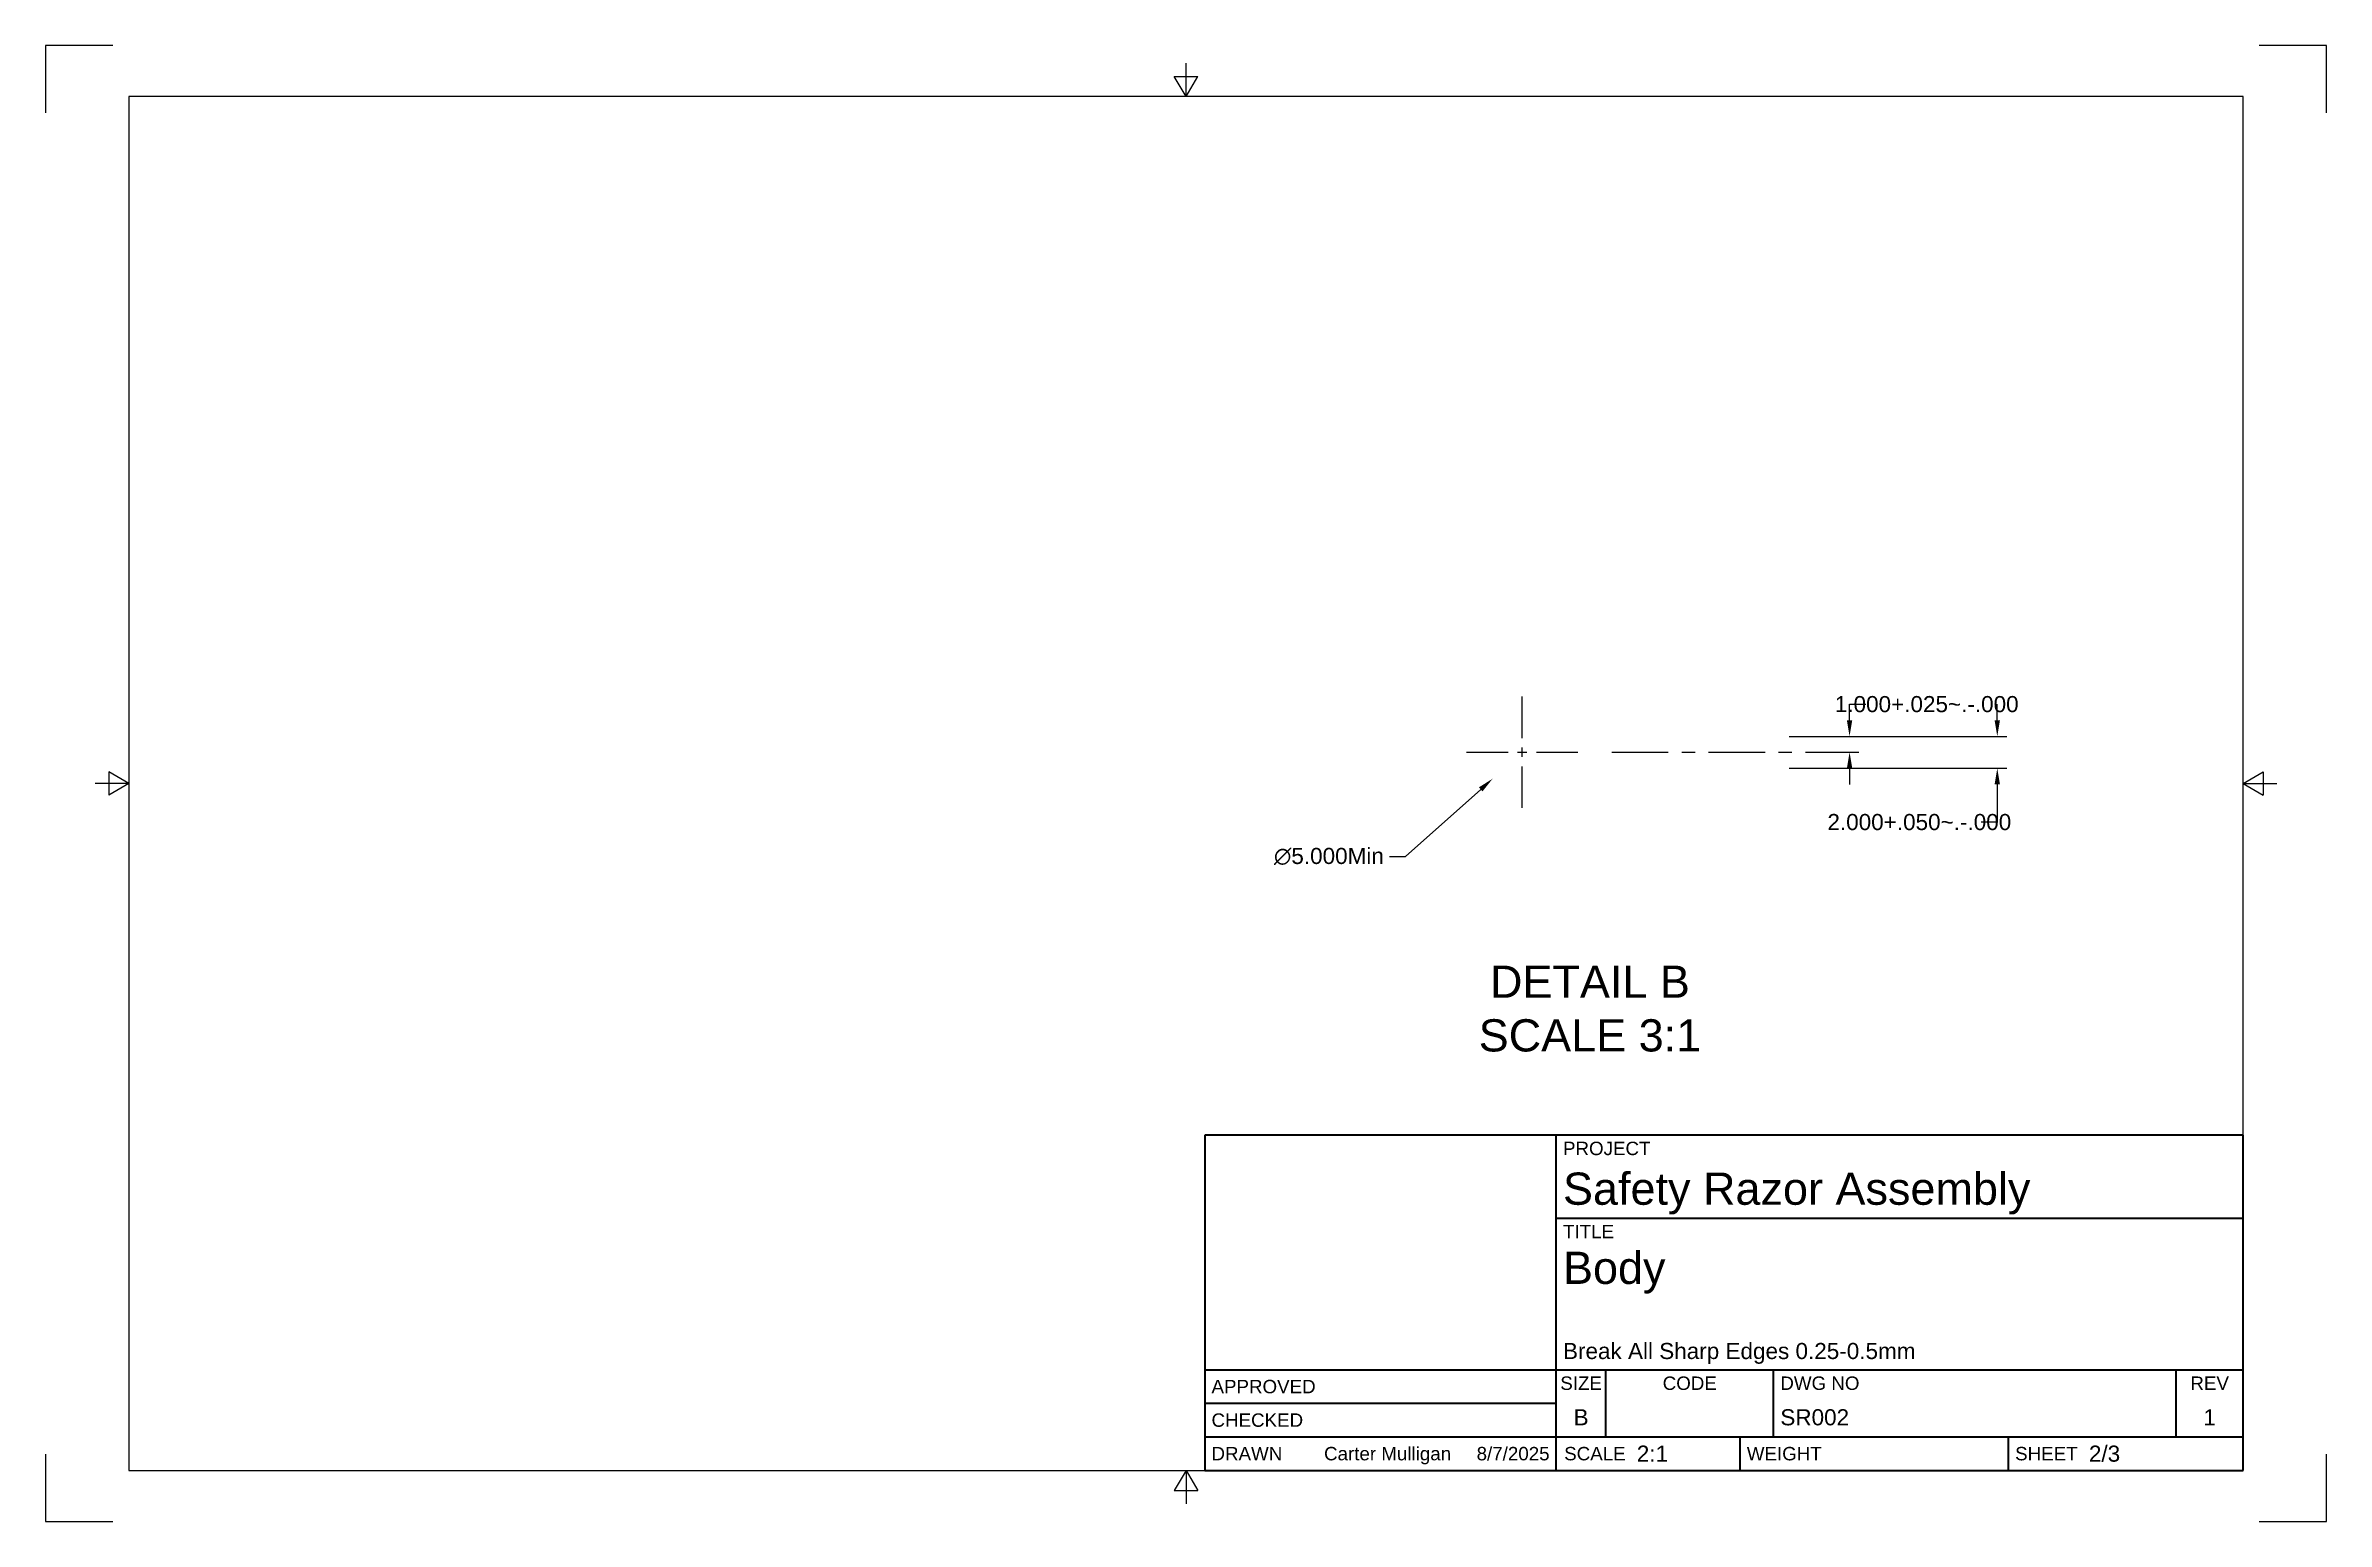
# Paper-space layout 'Sheet2' of a CAD drawing. Header units: inches. Extents: x 0 to 17, y 0 to 11.
import ezdxf
from ezdxf.enums import TextEntityAlignment as Align

# ---------------------------------------------------------------- set-up
doc = ezdxf.new("R2010")
doc.units = ezdxf.units.IN
doc.header["$LTSCALE"] = 0.75
doc.header["$MEASUREMENT"] = 0
doc.linetypes.add('CENTER2', pattern=[1.125, 0.75, -0.125, 0.125, -0.125])
for name, color, linetype, lineweight in [('Border', 7, 'Continuous', 25), ('FD_Dimensions', 7, 'Continuous', 25), ('Smart Centers', 7, 'CENTER2', 25), ('Titleblock', 7, 'Continuous', 35), ('View Labels', 7, 'Continuous', 25)]:
    doc.layers.add(name, color=color, linetype=linetype, lineweight=lineweight)
doc.styles.add('FusionTitle', font='arial.ttf')
doc.styles.get("Standard").update_dxf_attribs({"font": 'arial.ttf'})
doc.dimstyles.new('Dim-Standard', dxfattribs={"dimtxt": 0.12, "dimasz": 0.12, "dimexe": 0.07, "dimexo": 0.07, "dimgap": 0.05, "dimtad": 0, "dimtih": 1, "dimtoh": 1, "dimdec": 3, "dimlfac": 25.4, "dimzin": 4, "dimdsep": 46, "dimtxsty": 'Standard', "dimcen": 0, "dimazin": 1, "dimtp": 0.01, "dimtm": 0.01, "dimtfac": 1, "dimtdec": 3, "dimtofl": 0, "dimtmove": 0, "dimatfit": 3, "dimfxl": 1, "dimtolj": 1, "dimtzin": 4, "dimarcsym": 1})

# ---------------------------------------------------------------- blocks, each defined once
blk = doc.blocks.new('ANSI_B_SHEET')
at = {"layer": 'Border'}
for p, q in [((8.413, 10.77), (8.587, 10.77)), ((8.5, 10.62), (8.413, 10.77)), ((8.5, 10.62), (8.5, 10.87)), ((8.5, 10.62), (8.587, 10.77)), ((16.38, 10.62), (0.62, 10.62)), ((0.62, 10.62), (0.62, 0.38)), ((16.38, 0.38), (16.38, 10.62)), ((0.62, 5.5), (0.37, 5.5)), ((0.47, 5.587), (0.47, 5.413)), ((0.62, 5.5), (0.47, 5.587)), ((0.62, 5.5), (0.47, 5.413)), ((16.38, 5.5), (16.53, 5.587)), ((16.38, 5.5), (16.63, 5.5)), ((16.38, 5.5), (16.53, 5.413)), ((16.53, 5.587), (16.53, 5.413)), ((0.62, 0.38), (16.38, 0.38)), ((8.5, 0.38), (8.413, 0.23)), ((8.5, 0.38), (8.5, 0.13)), ((8.5, 0.38), (8.587, 0.23)), ((8.413, 0.23), (8.587, 0.23))]:
    blk.add_line(p, q, dxfattribs=at)
at = {"layer": 'Defpoints'}
for p, q in [((0.5, 11), (0, 11)), ((0, 11), (0, 10.5)), ((17, 11), (16.5, 11)), ((17, 10.5), (17, 11)), ((0, 0.5), (0, 0)), ((17, 0), (17, 0.5)), ((0, 0), (0.5, 0)), ((16.5, 0), (17, 0))]:
    blk.add_line(p, q, dxfattribs=at)
blk = doc.blocks.new('ANSI_TITLEBLOCK')
at = {"layer": 'Titleblock'}
for p, q in [((0, 2.5), (-7.74, 2.5)), ((-7.74, 2.5), (-7.74, 0)), ((-5.12, 0), (-5.12, 2.5)), ((0, 0), (0, 2.5)), ((-5.12, 1.88), (0, 1.88)), ((-7.74, 0.75), (0, 0.75)), ((-4.75, 0.25), (-4.75, 0.75)), ((-3.5, 0.25), (-3.5, 0.75)), ((-0.5, 0.25), (-0.5, 0.75)), ((-7.74, 0.5), (-5.12, 0.5)), ((-7.74, 0.25), (0, 0.25)), ((-3.75, 0), (-3.75, 0.25)), ((-1.75, 0), (-1.75, 0.25)), ((-7.74, 0), (0, 0))]:
    blk.add_line(p, q, dxfattribs=at)
at = {"layer": 'Titleblock', "style": 'FusionTitle'}
for s, p in [('PROJECT', (-5.07, 2.45)), ('TITLE', (-5.07, 1.83)), ('DWG NO', (-3.45, 0.7))]:
    blk.add_text(s, height=0.1, dxfattribs=at).set_placement(p, align=Align.TOP_LEFT)
for s, p in [('SIZE', (-4.935, 0.7)), ('CODE', (-4.125, 0.7)), ('REV', (-0.25, 0.7))]:
    blk.add_text(s, height=0.1, dxfattribs=at).set_placement(p, align=Align.TOP_CENTER)
for s, p in [('APPROVED', (-7.69, 0.625)), ('CHECKED', (-7.69, 0.375)), ('DRAWN', (-7.69, 0.125)), ('SCALE', (-5.061, 0.125)), ('WEIGHT', (-3.7, 0.125)), ('SHEET', (-1.7, 0.125))]:
    blk.add_text(s, height=0.1, dxfattribs=at).set_placement(p, align=Align.MIDDLE_LEFT)
for tag, height, p in [('PROJECT', 0.24, (-5.07, 2.22)), ('TITLE_1', 0.24, (-5.07, 1.63)), ('TITLE_2', 0.24, (-5.07, 1.29)), ('TITLE_3', 0.12, (-5.07, 0.95))]:
    blk.add_attdef(tag, text='', height=height, dxfattribs=at).set_placement(p, align=Align.TOP_LEFT)
for tag, height, p in [('APPROVED_BY', 0.1, (-6.851, 0.625)), ('CHECKED_BY', 0.1, (-6.851, 0.375)), ('DRAWN_BY', 0.1, (-6.851, 0.125)), ('SCALE', 0.12, (-4.52, 0.125)), ('WEIGHT', 0.12, (-3.1, 0.125)), ('SHEET', 0.12, (-1.15, 0.125))]:
    blk.add_attdef(tag, text='', height=height, dxfattribs=at).set_placement(p, align=Align.MIDDLE_LEFT)
for tag, p in [('APPROVED_DATE', (-5.17, 0.625)), ('CHECKED_DATE', (-5.17, 0.375)), ('DRAWN_DATE', (-5.17, 0.125))]:
    blk.add_attdef(tag, text='', height=0.1, dxfattribs=at).set_placement(p, align=Align.MIDDLE_RIGHT)
for tag, p in [('SIZE', (-4.935, 0.3)), ('CODE', (-4.125, 0.3)), ('REV', (-0.25, 0.3))]:
    blk.add_attdef(tag, text='', height=0.12, dxfattribs=at).set_placement(p, align=Align.BOTTOM_CENTER)
blk.add_attdef('DWG_NO', text='', height=0.12, dxfattribs=at).set_placement((-3.45, 0.3), align=Align.BOTTOM_LEFT)
blk = doc.blocks.new('*U49')
at = {"layer": 'Smart Centers', "color": 0, "ltscale": 0.75, "transparency": 16777216}
for p, q in [((0, 0.105), (0, 0.415)), ((-0.415, 0), (-0.105, 0)), ((0.105, 0), (0.415, 0)), ((0, -0.415), (0, -0.105))]:
    blk.add_line(p, q, dxfattribs=at)
at = {"layer": 'Smart Centers', "color": 0, "linetype": 'Continuous', "ltscale": 0.75, "transparency": 16777216}
for p, q in [((-0.035, 0), (0.035, 0)), ((0, -0.035), (0, 0.035))]:
    blk.add_line(p, q, dxfattribs=at)
blk = doc.blocks.new('*U50')
at = {"layer": 'Smart Centers', "color": 0, "ltscale": 0.75, "transparency": 16777216}
blk.add_line((-0.687, 0), (0.687, 0), dxfattribs=at)
blk = doc.blocks.new('*D51')
at = {"layer": 'Defpoints', "color": 0, "transparency": 16777216}
for p in [(12.927, 5.851), (13.446, 5.851), (13.047, 5.733)]:
    blk.add_point(p, dxfattribs=at)
at = {"layer": 'FD_Dimensions', "color": 0, "lineweight": -2, "transparency": 16777216}
for p, q in [((13.446, 5.971), (13.446, 6.091)), ((13.446, 6.091), (13.566, 6.091)), ((12.997, 5.851), (13.516, 5.851)), ((13.117, 5.733), (13.516, 5.733)), ((13.446, 5.613), (13.446, 5.493))]:
    blk.add_line(p, q, dxfattribs=at)
at = {"layer": 'FD_Dimensions', "color": 0, "transparency": 16777216}
for points in [[(13.426, 5.971), (13.466, 5.971), (13.446, 5.851)], [(13.426, 5.613), (13.466, 5.613), (13.446, 5.733)]]:
    blk.add_solid(points, dxfattribs=at)
at = {"layer": 'FD_Dimensions', "color": 0, "transparency": 16777216, "insert": (14.021, 6.091), "char_height": 0.12, "attachment_point": 5}
blk.add_mtext('\\A1;1.000\\S+.025~.-.000;', dxfattribs=at)
blk = doc.blocks.new('*D52')
at = {"layer": 'Defpoints', "color": 0, "transparency": 16777216}
for p in [(12.927, 5.851), (12.927, 5.614), (14.547, 5.614)]:
    blk.add_point(p, dxfattribs=at)
at = {"layer": 'FD_Dimensions', "color": 0, "lineweight": -2, "transparency": 16777216}
for p, q in [((14.547, 5.971), (14.547, 6.091)), ((12.997, 5.851), (14.617, 5.851)), ((12.997, 5.614), (14.617, 5.614)), ((14.547, 5.494), (14.547, 5.212)), ((14.547, 5.212), (14.427, 5.212))]:
    blk.add_line(p, q, dxfattribs=at)
at = {"layer": 'FD_Dimensions', "color": 0, "transparency": 16777216}
for points in [[(14.527, 5.971), (14.567, 5.971), (14.547, 5.851)], [(14.527, 5.494), (14.567, 5.494), (14.547, 5.614)]]:
    blk.add_solid(points, dxfattribs=at)
at = {"layer": 'FD_Dimensions', "color": 0, "transparency": 16777216, "insert": (13.966, 5.212), "char_height": 0.12, "attachment_point": 5}
blk.add_mtext('\\A1;2.000\\S+.050~.-.000;', dxfattribs=at)
blk = doc.blocks.new('*D53')
at = {"layer": 'Defpoints', "color": 0, "transparency": 16777216}
for p in [(11.227, 5.929), (10.786, 5.536)]:
    blk.add_point(p, dxfattribs=at)
at = {"layer": 'FD_Dimensions', "color": 0, "lineweight": -2, "transparency": 16777216}
for p, q in [((10.136, 4.956), (10.697, 5.456)), ((10.016, 4.956), (10.136, 4.956))]:
    blk.add_line(p, q, dxfattribs=at)
at = {"layer": 'FD_Dimensions', "color": 0, "transparency": 16777216}
blk.add_solid([(10.683, 5.471), (10.71, 5.441), (10.786, 5.536)], dxfattribs=at)
at = {"layer": 'FD_Dimensions', "color": 0, "transparency": 16777216, "insert": (9.565, 4.956), "char_height": 0.12, "attachment_point": 5}
blk.add_mtext('\\A1;∅5.000Min', dxfattribs=at)

psp = doc.layouts.new('Sheet2')

# ---------------------------------------------------------------- block references
at = {"layer": 'Border'}
psp.add_blockref('ANSI_B_SHEET', (0, 0), dxfattribs=at)
at = {"layer": 'Smart Centers', "ltscale": 0.75}
for name, p in [('*U49', (11.00651, 5.73256)), ('*U50', (12.35977, 5.73256))]:
    psp.add_blockref(name, p, dxfattribs=at)
at = {"layer": 'Titleblock'}
psp.add_blockref('ANSI_TITLEBLOCK', (16.38, 0.38), dxfattribs=at).add_auto_attribs({'SHEET': '2/3', 'SCALE': '2:1', 'DRAWN_DATE': '8/7/2025', 'DRAWN_BY': 'Carter Mulligan', 'DWG_NO': 'SR002', 'SIZE': 'B', 'REV': '1', 'PROJECT': 'Safety Razor Assembly', 'TITLE_3': 'Break All Sharp Edges 0.25-0.5mm', 'TITLE_1': 'Body'})

# ---------------------------------------------------------------- texts
at = {"layer": 'View Labels', "insert": (11.5108, 4.14275), "char_height": 0.24, "width": 1.702101, "attachment_point": 2}
psp.add_mtext('DETAIL B\\PSCALE 3:1', dxfattribs=at)

# ---------------------------------------------------------------- dimensions: what is measured, and where the dimension line sits
at = {"layer": 'FD_Dimensions'}
for base, p1, p2, angle, override, picture, middle in [((13.44628, 5.85067), (13.0467, 5.73256), (12.9267, 5.85067), 90, {"dimlfac": -8.466667, "dimtol": 1, "dimtp": 0.025, "dimtm": 0}, '*D51', (14.02098, 6.09067)), ((14.5467, 5.61445), (12.9267, 5.85067), (12.9267, 5.61445), 270, {"dimlfac": -8.466667, "dimtol": 1, "dimtp": 0.05, "dimtm": 0}, '*D52', (13.96599, 5.21168))]:
    dim = psp.add_linear_dim(base=base, p1=p1, p2=p2, angle=angle, dimstyle='Dim-Standard', override=override, dxfattribs=at)
    dim.commit()
    dim.dimension.update_dxf_attribs({"geometry": picture, "text_midpoint": middle, "dimtype": 160})
dim = psp.add_diameter_dim_2p(p1=(11.22681, 5.92918), p2=(10.78622, 5.53595), text='<>Min', dimstyle='Dim-Standard', override={"dimlfac": -8.466667}, dxfattribs=at)
dim.commit()
dim.dimension.update_dxf_attribs({"geometry": '*D53', "text_midpoint": (9.56526, 4.95572), "dimtype": 163})

doc.saveas('drawing.dxf')
